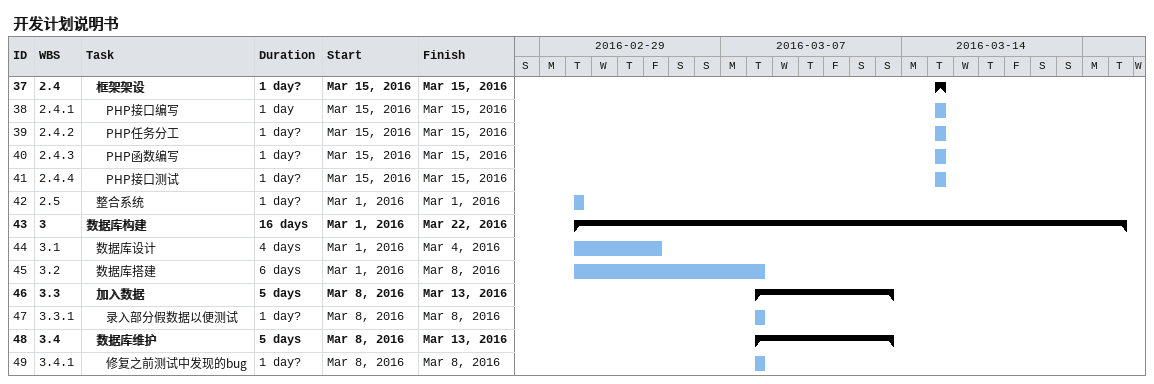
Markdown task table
开发计划说明书

| ID | WBS | Task | Duration | Start | Finish |
|---|---|---|---|---|---|
| 37 | 2.4 | **框架架设** | 1d? | 2016-03-15 | 2016-03-15 |
| 38 | 2.4.1 | PHP接口编写 | 1d | 2016-03-15 | 2016-03-15 |
| 39 | 2.4.2 | PHP任务分工 | 1d? | 2016-03-15 | 2016-03-15 |
| 40 | 2.4.3 | PHP函数编写 | 1d? | 2016-03-15 | 2016-03-15 |
| 41 | 2.4.4 | PHP接口测试 | 1d? | 2016-03-15 | 2016-03-15 |
| 42 | 2.5 | 整合系统 | 1d? | 2016-03-01 | 2016-03-01 |
| 43 | 3 | **数据库构建** | 16d | 2016-03-01 | 2016-03-22 |
| 44 | 3.1 | 数据库设计 | 4d | 2016-03-01 | 2016-03-04 |
| 45 | 3.2 | 数据库搭建 | 6d | 2016-03-01 | 2016-03-08 |
| 46 | 3.3 | **加入数据** | 5d | 2016-03-08 | 2016-03-13 |
| 47 | 3.3.1 | 录入部分假数据以便测试 | 1d? | 2016-03-08 | 2016-03-08 |
| 48 | 3.4 | **数据库维护** | 5d | 2016-03-08 | 2016-03-13 |
| 49 | 3.4.1 | 修复之前测试中发现的bug | 1d? | 2016-03-08 | 2016-03-08 |
